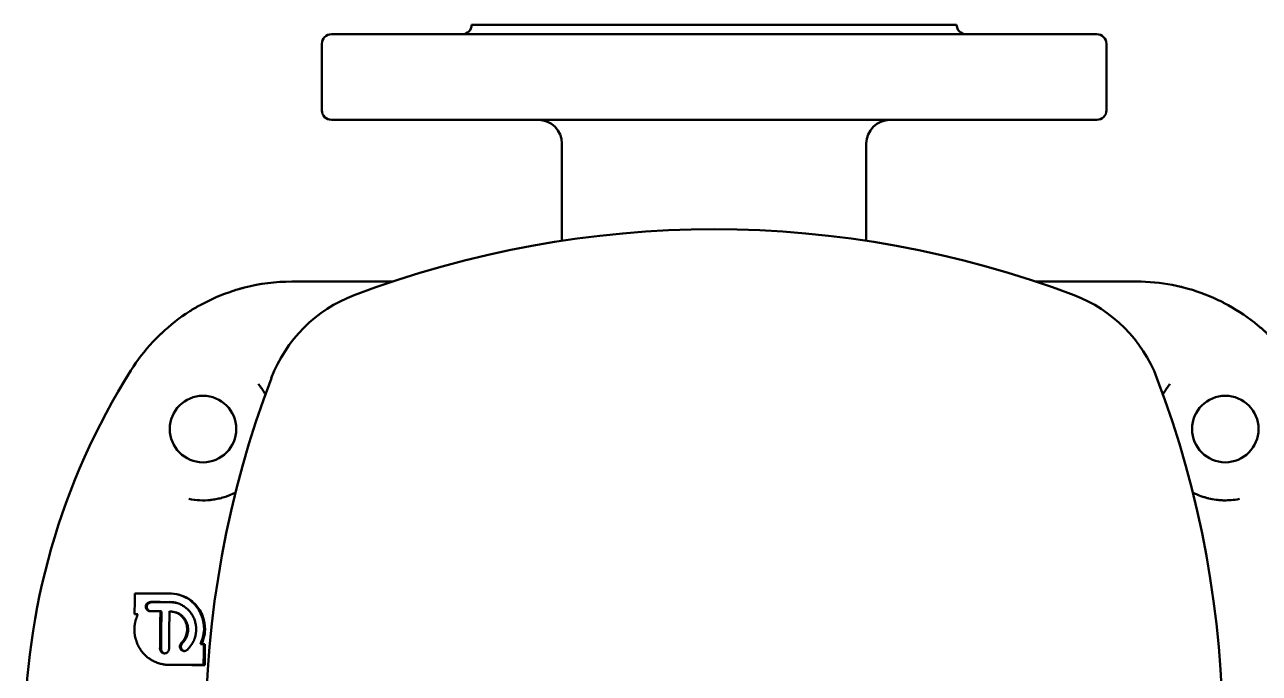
# Model space of a CAD drawing. Header units: millimetres. Extents: x 1510 to 10524, y 7125 to 13164.
# Drawn here: x 4993.7 to 5019.66, y 10940.55 to 10954.18 of the extents above; entities that cross this region are included whole.
import ezdxf

# ---------------------------------------------------------------- set-up
doc = ezdxf.new("R2010")
doc.units = ezdxf.units.MM
doc.header["$LTSCALE"] = 4
doc.layers.add('Visible (ISO)', color=7, linetype='Continuous', lineweight=50)

msp = doc.modelspace()

# ---------------------------------------------------------------- linework, layer by layer
at = {"layer": 'Visible (ISO)'}
for p, q in [((5003.099, 10954.181), (5013.299, 10954.181)), ((5016.249, 10953.981), (5000.149, 10953.981)), ((4999.949, 10952.381), (4999.949, 10953.781)), ((5016.449, 10952.381), (5016.449, 10953.781)), ((5000.149, 10952.181), (5016.249, 10952.181)), ((5004.999, 10949.64), (5004.999, 10951.681)), ((5011.399, 10949.64), (5011.399, 10951.681)), ((4999.317, 10948.781), (5001.434, 10948.781)), ((5014.963, 10948.781), (5017.081, 10948.781)), ((4996.931, 10942.201), (4996.952, 10942.196)), ((4996.365, 10942.041), (4996.343, 10942.046)), ((4996.768, 10942.04), (4996.746, 10942.045)), ((4996.032, 10941.786), (4996.01, 10941.791)), ((4996.575, 10941.845), (4996.553, 10941.85)), ((4996.839, 10941.834), (4996.86, 10941.829)), ((4997.014, 10941.179), (4996.992, 10941.183)), ((4997.488, 10941.155), (4997.466, 10941.159)), ((4996.567, 10941.058), (4996.544, 10941.062)), ((4996.658, 10940.727), (4996.636, 10940.73)), ((4997.484, 10940.72), (4997.462, 10940.723))]:
    msp.add_line(p, q, dxfattribs=at)
for centre in [(4997.449, 10945.681), (5018.949, 10945.681)]:
    msp.add_circle(centre, 0.7, dxfattribs=at)
for centre, radius, start, end in [((5002.899, 10954.181), 0.2, 270, 0), ((5013.499, 10954.181), 0.2, 180, 270), ((5000.149, 10953.781), 0.2, 90, 180), ((5016.249, 10953.781), 0.2, 0, 90), ((5000.149, 10952.381), 0.2, 180, 270), ((5016.249, 10952.381), 0.2, 270, 0), ((5004.499, 10951.681), 0.5, 0, 90), ((5011.899, 10951.681), 0.5, 90, 180), ((5008.199, 10928.531), 21.35, 69.2294, 110.7706), ((5001.691, 10945.689), 3, 110.7706, 159.2294), ((5014.706, 10945.689), 3, 20.7706, 69.2294), ((5008.199, 10939.181), 14.5, 147.769, 212.231), ((5018.849, 10939.181), 21.35, 159.2294, 200.7706), ((4997.549, 10939.181), 21.35, 339.2294, 20.7706)]:
    msp.add_arc(centre, radius, start, end, dxfattribs=at)
for centre, major_axis, ratio, start_param, end_param in [((5213.662, 10909.362), (992.866, -8.293), 0.031862, 1.791313, 1.791729), ((5212.882, 10845.348), (993.568, -22.804), 0.094586, 1.792232, 1.792648), ((4995.844, 10909.815), (3.357, 31.808), 0.975189, 0.10033, 0.102487), ((4995.854, 10909.815), (3.363, 31.802), 0.975186, 0.100913, 0.102313), ((4997.252, 10908.586), (2.949, 32.446), 0.974973, 0.086217, 0.088345)]:
    msp.add_ellipse(centre, major_axis=major_axis, ratio=ratio, start_param=start_param, end_param=end_param, dxfattribs=at)
for points, knots in [([(4995.933, 10946.915), (4996.068, 10947.128), (4996.222, 10947.329), (4996.395, 10947.514), (4996.424, 10947.544), (4996.453, 10947.575), (4996.483, 10947.605), (4996.498, 10947.619), (4996.513, 10947.634), (4996.528, 10947.649), (4996.543, 10947.664), (4996.559, 10947.678), (4996.574, 10947.693), (4996.756, 10947.865), (4996.956, 10948.021), (4997.171, 10948.157), (4997.206, 10948.18), (4997.242, 10948.202), (4997.279, 10948.223), (4997.297, 10948.234), (4997.315, 10948.245), (4997.334, 10948.255), (4997.343, 10948.26), (4997.352, 10948.266), (4997.361, 10948.271), (4997.366, 10948.273), (4997.371, 10948.276), (4997.375, 10948.279), (4997.38, 10948.281), (4997.385, 10948.284), (4997.389, 10948.286), (4997.607, 10948.406), (4997.839, 10948.507), (4998.08, 10948.585), (4998.12, 10948.599), (4998.161, 10948.611), (4998.202, 10948.623), (4998.222, 10948.629), (4998.242, 10948.634), (4998.263, 10948.64), (4998.273, 10948.643), (4998.283, 10948.646), (4998.294, 10948.648), (4998.299, 10948.65), (4998.304, 10948.651), (4998.309, 10948.652), (4998.314, 10948.654), (4998.32, 10948.655), (4998.325, 10948.656), (4998.642, 10948.738), (4998.975, 10948.781), (4999.317, 10948.781)], [0, 0, 0, 0, 0.1875, 0.1875, 0.1875, 0.21875, 0.21875, 0.21875, 0.234375, 0.234375, 0.234375, 0.25, 0.25, 0.25, 0.4375, 0.4375, 0.4375, 0.46875, 0.46875, 0.46875, 0.484375, 0.484375, 0.484375, 0.492187, 0.492187, 0.492187, 0.496094, 0.496094, 0.496094, 0.5, 0.5, 0.5, 0.6875, 0.6875, 0.6875, 0.71875, 0.71875, 0.71875, 0.734375, 0.734375, 0.734375, 0.742187, 0.742187, 0.742187, 0.746094, 0.746094, 0.746094, 0.75, 0.75, 0.75, 1, 1, 1, 1]), ([(5017.081, 10948.781), (5017.337, 10948.781), (5017.589, 10948.757), (5017.832, 10948.71), (5017.873, 10948.703), (5017.913, 10948.694), (5017.953, 10948.685), (5017.973, 10948.681), (5017.993, 10948.676), (5018.013, 10948.671), (5018.023, 10948.669), (5018.033, 10948.666), (5018.043, 10948.664), (5018.048, 10948.663), (5018.053, 10948.662), (5018.058, 10948.66), (5018.063, 10948.659), (5018.068, 10948.658), (5018.073, 10948.657), (5018.32, 10948.593), (5018.559, 10948.507), (5018.786, 10948.4), (5018.824, 10948.382), (5018.861, 10948.364), (5018.898, 10948.345), (5018.917, 10948.335), (5018.935, 10948.326), (5018.953, 10948.316), (5018.963, 10948.311), (5018.972, 10948.306), (5018.981, 10948.301), (5018.986, 10948.299), (5018.99, 10948.296), (5018.995, 10948.294), (5018.999, 10948.291), (5019.004, 10948.289), (5019.008, 10948.286), (5019.231, 10948.164), (5019.442, 10948.02), (5019.636, 10947.859), (5019.668, 10947.833), (5019.7, 10947.805), (5019.731, 10947.778), (5019.747, 10947.764), (5019.762, 10947.75), (5019.778, 10947.736), (5019.793, 10947.721), (5019.808, 10947.707), (5019.824, 10947.693), (5020.07, 10947.461), (5020.285, 10947.199), (5020.464, 10946.915)], [0, 0, 0, 0, 0.1875, 0.1875, 0.1875, 0.21875, 0.21875, 0.21875, 0.234375, 0.234375, 0.234375, 0.242188, 0.242188, 0.242188, 0.246094, 0.246094, 0.246094, 0.25, 0.25, 0.25, 0.4375, 0.4375, 0.4375, 0.46875, 0.46875, 0.46875, 0.484375, 0.484375, 0.484375, 0.492188, 0.492188, 0.492188, 0.496094, 0.496094, 0.496094, 0.5, 0.5, 0.5, 0.6875, 0.6875, 0.6875, 0.71875, 0.71875, 0.71875, 0.734375, 0.734375, 0.734375, 0.75, 0.75, 0.75, 1, 1, 1, 1]), ([(4998.76, 10946.41), (4998.754, 10946.421), (4998.748, 10946.431), (4998.742, 10946.441), (4998.706, 10946.503), (4998.663, 10946.565), (4998.613, 10946.628)], [0.93186367, 0.93186367, 0.93186367, 0.93186367, 0.9417733, 0.9417733, 0.9417733, 1, 1, 1, 1]), ([(5017.785, 10946.628), (5017.733, 10946.563), (5017.69, 10946.5), (5017.655, 10946.44), (5017.649, 10946.43), (5017.643, 10946.42), (5017.638, 10946.41)], [0, 0, 0, 0, 0.2212304, 0.2212304, 0.2212304, 0.2568113, 0.2568113, 0.2568113, 0.2568113]), ([(4997.151, 10944.211), (4997.231, 10944.195), (4997.307, 10944.186), (4997.378, 10944.183), (4997.459, 10944.179), (4997.534, 10944.182), (4997.602, 10944.189), (4997.603, 10944.189), (4997.603, 10944.189), (4997.604, 10944.189), (4997.604, 10944.19), (4997.605, 10944.19), (4997.605, 10944.19), (4997.644, 10944.194), (4997.681, 10944.199), (4997.718, 10944.206), (4997.756, 10944.213), (4997.794, 10944.221), (4997.83, 10944.231), (4997.832, 10944.231), (4997.835, 10944.232), (4997.837, 10944.233), (4997.91, 10944.252), (4997.978, 10944.276), (4998.042, 10944.304), (4998.043, 10944.304), (4998.044, 10944.305), (4998.045, 10944.305), (4998.046, 10944.305), (4998.046, 10944.306), (4998.047, 10944.306), (4998.076, 10944.319), (4998.105, 10944.332), (4998.133, 10944.347)], [0, 0, 0, 0, 0.0584297, 0.0584297, 0.0584297, 0.1245117, 0.1245117, 0.1245117, 0.125, 0.125, 0.125, 0.1253473, 0.1253473, 0.1253473, 0.154853, 0.154853, 0.154853, 0.1855952, 0.1855952, 0.1855952, 0.1875, 0.1875, 0.1875, 0.2490234, 0.2490234, 0.2490234, 0.25, 0.25, 0.25, 0.2504858, 0.2504858, 0.2504858, 0.275511, 0.275511, 0.275511, 0.275511]), ([(5018.265, 10944.347), (5018.266, 10944.346), (5018.271, 10944.343), (5018.277, 10944.34), (5018.282, 10944.338), (5018.285, 10944.336), (5018.287, 10944.335), (5018.336, 10944.312), (5018.385, 10944.29), (5018.462, 10944.262), (5018.489, 10944.254), (5018.529, 10944.241), (5018.549, 10944.236), (5018.573, 10944.229), (5018.585, 10944.226), (5018.591, 10944.225), (5018.594, 10944.224), (5018.596, 10944.224), (5018.647, 10944.211), (5018.699, 10944.201), (5018.781, 10944.191), (5018.808, 10944.188), (5018.851, 10944.185), (5018.872, 10944.183), (5018.897, 10944.182), (5018.91, 10944.182), (5018.916, 10944.182), (5018.919, 10944.182), (5018.921, 10944.182), (5018.922, 10944.182), (5019.018, 10944.18), (5019.127, 10944.187), (5019.246, 10944.211)], [0.6152619, 0.6152619, 0.6152619, 0.6152619, 0.6171875, 0.6210937, 0.6230469, 0.6230469, 0.625, 0.625, 0.6875, 0.6875, 0.71875, 0.71875, 0.734375, 0.7421875, 0.7460937, 0.7480469, 0.7480469, 0.75, 0.75, 0.8125, 0.8125, 0.84375, 0.84375, 0.859375, 0.8671875, 0.8710937, 0.8730469, 0.8740234, 0.8740234, 0.875, 0.875, 1, 1, 1, 1]), ([(4996.01, 10941.791), (4996.011, 10941.864), (4996.012, 10941.936), (4996.014, 10942.081), (4996.015, 10942.154), (4996.016, 10942.226)], [-0.435756, -0.435756, -0.435756, -0.435756, -0.2178779, -0.2178779, 0, 0, 0, 0]), ([(4996.016, 10942.226), (4996.138, 10942.226), (4996.26, 10942.226), (4996.504, 10942.226), (4996.626, 10942.225), (4996.748, 10942.225)], [-0.7502452, -0.7502452, -0.7502452, -0.7502452, -0.3750632, -0.3750632, 0, 0, 0, 0]), ([(4996.748, 10942.225), (4996.788, 10942.225), (4996.869, 10942.223), (4997.051, 10942.163), (4997.118, 10942.125), (4997.245, 10942.031), (4997.31, 10941.96), (4997.419, 10941.781), (4997.447, 10941.685), (4997.478, 10941.502), (4997.469, 10941.422), (4997.451, 10941.313), (4997.43, 10941.248), (4997.398, 10941.159)], [-0.8276251, -0.8276251, -0.8276251, -0.8276251, -0.7450445, -0.7450445, -0.6777382, -0.6777382, -0.5771468, -0.5771468, -0.4569364, -0.4569364, -0.284604, -0.284604, 0, 0, 0, 0]), ([(4996.952, 10942.196), (4996.965, 10942.192), (4996.978, 10942.188), (4997.073, 10942.157), (4997.139, 10942.119), (4997.267, 10942.026), (4997.332, 10941.955), (4997.441, 10941.776), (4997.468, 10941.679), (4997.5, 10941.497), (4997.491, 10941.418), (4997.474, 10941.309), (4997.453, 10941.246), (4997.422, 10941.159)], [-0.7544343, -0.7544343, -0.7544343, -0.7544343, -0.7436158, -0.7436158, -0.6764205, -0.6764205, -0.5759936, -0.5759936, -0.4560125, -0.4560125, -0.2840194, -0.2840194, -0.0043082, -0.0043082, -0.0043082, -0.0043082]), ([(4996.341, 10941.851), (4996.337, 10941.851), (4996.333, 10941.852), (4996.33, 10941.852), (4996.329, 10941.852), (4996.327, 10941.853), (4996.326, 10941.853), (4996.325, 10941.853), (4996.325, 10941.853), (4996.324, 10941.853), (4996.324, 10941.853), (4996.324, 10941.853), (4996.323, 10941.853), (4996.322, 10941.853), (4996.322, 10941.853), (4996.321, 10941.854), (4996.321, 10941.854), (4996.321, 10941.854), (4996.32, 10941.854), (4996.319, 10941.854), (4996.319, 10941.854), (4996.318, 10941.854), (4996.316, 10941.855), (4996.315, 10941.855), (4996.313, 10941.855), (4996.312, 10941.856), (4996.311, 10941.856), (4996.309, 10941.857), (4996.308, 10941.857), (4996.307, 10941.857), (4996.305, 10941.858), (4996.305, 10941.858), (4996.304, 10941.858), (4996.303, 10941.859), (4996.302, 10941.859), (4996.302, 10941.859), (4996.301, 10941.86), (4996.3, 10941.86), (4996.298, 10941.861), (4996.297, 10941.861), (4996.294, 10941.863), (4996.292, 10941.864), (4996.289, 10941.866), (4996.284, 10941.869), (4996.279, 10941.873), (4996.275, 10941.878), (4996.27, 10941.883), (4996.266, 10941.888), (4996.263, 10941.893), (4996.259, 10941.898), (4996.256, 10941.904), (4996.254, 10941.91), (4996.249, 10941.922), (4996.247, 10941.935), (4996.247, 10941.949), (4996.247, 10941.962), (4996.25, 10941.975), (4996.255, 10941.986), (4996.257, 10941.992), (4996.26, 10941.998), (4996.263, 10942.003), (4996.265, 10942.005), (4996.267, 10942.008), (4996.269, 10942.01), (4996.27, 10942.011), (4996.271, 10942.012), (4996.272, 10942.013), (4996.273, 10942.014), (4996.274, 10942.015), (4996.275, 10942.016), (4996.276, 10942.016), (4996.276, 10942.017), (4996.277, 10942.017), (4996.277, 10942.018), (4996.278, 10942.018), (4996.279, 10942.018), (4996.28, 10942.019), (4996.281, 10942.02), (4996.282, 10942.021), (4996.284, 10942.022), (4996.287, 10942.024), (4996.289, 10942.026), (4996.292, 10942.027), (4996.295, 10942.028), (4996.298, 10942.03), (4996.299, 10942.031), (4996.3, 10942.031), (4996.302, 10942.032), (4996.303, 10942.032), (4996.304, 10942.033), (4996.304, 10942.033), (4996.305, 10942.033), (4996.306, 10942.034), (4996.307, 10942.034), (4996.307, 10942.034), (4996.307, 10942.034), (4996.308, 10942.034), (4996.308, 10942.034), (4996.308, 10942.035), (4996.309, 10942.035), (4996.309, 10942.035), (4996.31, 10942.035), (4996.311, 10942.035), (4996.312, 10942.036), (4996.314, 10942.037), (4996.315, 10942.037), (4996.317, 10942.038), (4996.318, 10942.038), (4996.32, 10942.039), (4996.321, 10942.039), (4996.321, 10942.039), (4996.322, 10942.039), (4996.323, 10942.04), (4996.323, 10942.04), (4996.323, 10942.04), (4996.324, 10942.04), (4996.324, 10942.04), (4996.325, 10942.04), (4996.325, 10942.04), (4996.326, 10942.041), (4996.326, 10942.041), (4996.327, 10942.041), (4996.327, 10942.041), (4996.328, 10942.041), (4996.329, 10942.042), (4996.331, 10942.042), (4996.332, 10942.043), (4996.335, 10942.043), (4996.339, 10942.045), (4996.343, 10942.046)], [0, 0, 0, 0, 0.03125, 0.03125, 0.03125, 0.046875, 0.046875, 0.046875, 0.054688, 0.054688, 0.054688, 0.0625, 0.0625, 0.0625, 0.06505, 0.06505, 0.06505, 0.067964, 0.067964, 0.067964, 0.075291, 0.075291, 0.075291, 0.093688, 0.093688, 0.093688, 0.109375, 0.109375, 0.109375, 0.125, 0.125, 0.125, 0.132137, 0.132137, 0.132137, 0.139414, 0.139414, 0.139414, 0.154366, 0.154366, 0.154366, 0.185611, 0.185611, 0.185611, 0.25, 0.25, 0.25, 0.312649, 0.312649, 0.312649, 0.375, 0.375, 0.375, 0.5, 0.5, 0.5, 0.625, 0.625, 0.625, 0.6875, 0.6875, 0.6875, 0.71875, 0.71875, 0.71875, 0.734375, 0.734375, 0.734375, 0.75, 0.75, 0.75, 0.758554, 0.758554, 0.758554, 0.766669, 0.766669, 0.766669, 0.782137, 0.782137, 0.782137, 0.8125, 0.8125, 0.8125, 0.84375, 0.84375, 0.84375, 0.859375, 0.859375, 0.859375, 0.867188, 0.867188, 0.867188, 0.875, 0.875, 0.875, 0.879595, 0.879595, 0.879595, 0.88375, 0.88375, 0.88375, 0.891402, 0.891402, 0.891402, 0.90625, 0.90625, 0.90625, 0.921875, 0.921875, 0.921875, 0.929688, 0.929688, 0.929688, 0.933594, 0.933594, 0.933594, 0.9375, 0.9375, 0.9375, 0.94847, 0.94847, 0.94847, 0.957037, 0.957037, 0.957037, 0.971726, 0.971726, 0.971726, 1, 1, 1, 1]), ([(4996.329, 10941.852), (4996.329, 10941.852), (4996.328, 10941.853), (4996.327, 10941.853), (4996.327, 10941.853), (4996.326, 10941.853), (4996.325, 10941.854), (4996.324, 10941.854), (4996.324, 10941.854), (4996.323, 10941.855), (4996.322, 10941.855), (4996.32, 10941.856), (4996.319, 10941.857), (4996.316, 10941.858), (4996.314, 10941.859), (4996.311, 10941.861), (4996.306, 10941.864), (4996.301, 10941.868), (4996.297, 10941.873), (4996.292, 10941.878), (4996.288, 10941.883), (4996.285, 10941.888), (4996.281, 10941.893), (4996.278, 10941.899), (4996.276, 10941.905), (4996.271, 10941.917), (4996.269, 10941.93), (4996.269, 10941.943), (4996.269, 10941.957), (4996.272, 10941.97), (4996.276, 10941.981), (4996.281, 10941.993), (4996.288, 10942.003), (4996.297, 10942.011), (4996.298, 10942.011), (4996.298, 10942.012), (4996.299, 10942.012), (4996.299, 10942.012), (4996.3, 10942.013), (4996.3, 10942.013), (4996.301, 10942.014), (4996.303, 10942.015), (4996.304, 10942.016), (4996.306, 10942.017), (4996.308, 10942.019), (4996.311, 10942.02), (4996.316, 10942.023), (4996.322, 10942.026), (4996.329, 10942.029), (4996.329, 10942.029), (4996.329, 10942.029), (4996.33, 10942.029), (4996.33, 10942.029), (4996.33, 10942.029), (4996.331, 10942.029), (4996.331, 10942.03), (4996.332, 10942.03), (4996.333, 10942.03), (4996.334, 10942.031), (4996.335, 10942.031), (4996.337, 10942.032), (4996.34, 10942.033), (4996.343, 10942.034), (4996.347, 10942.035), (4996.347, 10942.035), (4996.348, 10942.035), (4996.348, 10942.035), (4996.349, 10942.036), (4996.349, 10942.036), (4996.35, 10942.036), (4996.351, 10942.036), (4996.353, 10942.037), (4996.354, 10942.037), (4996.357, 10942.038), (4996.361, 10942.039), (4996.365, 10942.041)], [0.1169932, 0.1169932, 0.1169932, 0.1169932, 0.125, 0.125, 0.125, 0.1328125, 0.1328125, 0.1328125, 0.140625, 0.140625, 0.140625, 0.15625, 0.15625, 0.15625, 0.1875, 0.1875, 0.1875, 0.25, 0.25, 0.25, 0.3125, 0.3125, 0.3125, 0.375, 0.375, 0.375, 0.5, 0.5, 0.5, 0.625, 0.625, 0.625, 0.75, 0.75, 0.75, 0.7578125, 0.7578125, 0.7578125, 0.765625, 0.765625, 0.765625, 0.78125, 0.78125, 0.78125, 0.8125, 0.8125, 0.8125, 0.875, 0.875, 0.875, 0.8789062, 0.8789062, 0.8789062, 0.8828125, 0.8828125, 0.8828125, 0.890625, 0.890625, 0.890625, 0.90625, 0.90625, 0.90625, 0.9375, 0.9375, 0.9375, 0.9453125, 0.9453125, 0.9453125, 0.953125, 0.953125, 0.953125, 0.96875, 0.96875, 0.96875, 1, 1, 1, 1]), ([(4996.746, 10942.045), (4996.756, 10942.045), (4996.764, 10942.044), (4996.771, 10942.044), (4996.775, 10942.044), (4996.778, 10942.044), (4996.781, 10942.043), (4996.782, 10942.043), (4996.783, 10942.043), (4996.785, 10942.043), (4996.785, 10942.043), (4996.786, 10942.043), (4996.787, 10942.043), (4996.787, 10942.043), (4996.787, 10942.043), (4996.788, 10942.043), (4996.789, 10942.043), (4996.792, 10942.043), (4996.794, 10942.042), (4996.8, 10942.042), (4996.805, 10942.041), (4996.81, 10942.041), (4996.814, 10942.041), (4996.817, 10942.04), (4996.821, 10942.04), (4996.822, 10942.04), (4996.824, 10942.039), (4996.825, 10942.039), (4996.826, 10942.039), (4996.827, 10942.039), (4996.828, 10942.039), (4996.829, 10942.039), (4996.829, 10942.039), (4996.83, 10942.039), (4996.844, 10942.037), (4996.858, 10942.034), (4996.871, 10942.031), (4996.878, 10942.03), (4996.885, 10942.028), (4996.892, 10942.026), (4996.895, 10942.025), (4996.899, 10942.024), (4996.902, 10942.023), (4996.905, 10942.022), (4996.909, 10942.021), (4996.912, 10942.02), (4996.926, 10942.016), (4996.939, 10942.011), (4996.952, 10942.006), (4996.958, 10942.003), (4996.965, 10942), (4996.971, 10941.997), (4996.978, 10941.994), (4996.984, 10941.991), (4996.991, 10941.988), (4997.016, 10941.975), (4997.04, 10941.961), (4997.063, 10941.944), (4997.075, 10941.936), (4997.086, 10941.927), (4997.097, 10941.918), (4997.102, 10941.914), (4997.108, 10941.909), (4997.113, 10941.905), (4997.118, 10941.9), (4997.124, 10941.895), (4997.129, 10941.89), (4997.139, 10941.88), (4997.149, 10941.87), (4997.158, 10941.86), (4997.168, 10941.849), (4997.177, 10941.838), (4997.185, 10941.827), (4997.203, 10941.804), (4997.218, 10941.78), (4997.232, 10941.755), (4997.246, 10941.73), (4997.258, 10941.704), (4997.268, 10941.677), (4997.278, 10941.65), (4997.286, 10941.623), (4997.292, 10941.595), (4997.295, 10941.581), (4997.297, 10941.566), (4997.299, 10941.552), (4997.3, 10941.545), (4997.301, 10941.538), (4997.302, 10941.531), (4997.302, 10941.523), (4997.303, 10941.516), (4997.303, 10941.509), (4997.304, 10941.494), (4997.305, 10941.48), (4997.305, 10941.465), (4997.304, 10941.458), (4997.304, 10941.451), (4997.304, 10941.444), (4997.304, 10941.436), (4997.303, 10941.429), (4997.303, 10941.422), (4997.301, 10941.407), (4997.3, 10941.393), (4997.298, 10941.378), (4997.297, 10941.371), (4997.295, 10941.364), (4997.294, 10941.357), (4997.293, 10941.353), (4997.293, 10941.35), (4997.292, 10941.346), (4997.292, 10941.344), (4997.291, 10941.343), (4997.291, 10941.341), (4997.291, 10941.339), (4997.29, 10941.337), (4997.29, 10941.336), (4997.286, 10941.321), (4997.283, 10941.307), (4997.278, 10941.293), (4997.276, 10941.286), (4997.274, 10941.279), (4997.272, 10941.273), (4997.27, 10941.269), (4997.269, 10941.266), (4997.268, 10941.263), (4997.267, 10941.259), (4997.265, 10941.256), (4997.264, 10941.253), (4997.261, 10941.246), (4997.259, 10941.239), (4997.256, 10941.233), (4997.254, 10941.229), (4997.253, 10941.226), (4997.251, 10941.223), (4997.249, 10941.22), (4997.248, 10941.216), (4997.246, 10941.213), (4997.243, 10941.207), (4997.24, 10941.201), (4997.236, 10941.195), (4997.235, 10941.192), (4997.233, 10941.189), (4997.231, 10941.186), (4997.23, 10941.184), (4997.229, 10941.182), (4997.228, 10941.181), (4997.228, 10941.18), (4997.227, 10941.179), (4997.227, 10941.179), (4997.226, 10941.178), (4997.226, 10941.178), (4997.226, 10941.177), (4997.226, 10941.177), (4997.225, 10941.177), (4997.225, 10941.176), (4997.218, 10941.165), (4997.211, 10941.154), (4997.203, 10941.142), (4997.198, 10941.137), (4997.194, 10941.131), (4997.19, 10941.125), (4997.187, 10941.122), (4997.185, 10941.119), (4997.183, 10941.116), (4997.181, 10941.114), (4997.18, 10941.112), (4997.179, 10941.111), (4997.178, 10941.11), (4997.178, 10941.109), (4997.177, 10941.109), (4997.177, 10941.108), (4997.177, 10941.108), (4997.176, 10941.107), (4997.176, 10941.107), (4997.176, 10941.107), (4997.175, 10941.106), (4997.171, 10941.101), (4997.167, 10941.096), (4997.162, 10941.09), (4997.16, 10941.087), (4997.158, 10941.085), (4997.155, 10941.082), (4997.154, 10941.08), (4997.153, 10941.079), (4997.152, 10941.077), (4997.151, 10941.077), (4997.15, 10941.076), (4997.15, 10941.075), (4997.15, 10941.075), (4997.149, 10941.074), (4997.149, 10941.074), (4997.149, 10941.074), (4997.148, 10941.073), (4997.148, 10941.073), (4997.141, 10941.064), (4997.132, 10941.053), (4997.12, 10941.04)], [0, 0, 0, 0, 0.015621, 0.015621, 0.015621, 0.023434, 0.023434, 0.023434, 0.027341, 0.027341, 0.027341, 0.029295, 0.029295, 0.029295, 0.030761, 0.030761, 0.030761, 0.035386, 0.035386, 0.035386, 0.04687, 0.04687, 0.04687, 0.054684, 0.054684, 0.054684, 0.058591, 0.058591, 0.058591, 0.060546, 0.060546, 0.060546, 0.0625, 0.0625, 0.0625, 0.093749, 0.093749, 0.093749, 0.109374, 0.109374, 0.109374, 0.117187, 0.117187, 0.117187, 0.125, 0.125, 0.125, 0.156251, 0.156251, 0.156251, 0.171875, 0.171875, 0.171875, 0.1875, 0.1875, 0.1875, 0.25, 0.25, 0.25, 0.281254, 0.281254, 0.281254, 0.296882, 0.296882, 0.296882, 0.31251, 0.31251, 0.31251, 0.343762, 0.343762, 0.343762, 0.375, 0.375, 0.375, 0.43749, 0.43749, 0.43749, 0.5, 0.5, 0.5, 0.5625, 0.5625, 0.5625, 0.59375, 0.59375, 0.59375, 0.609375, 0.609375, 0.609375, 0.625, 0.625, 0.625, 0.65625, 0.65625, 0.65625, 0.671875, 0.671875, 0.671875, 0.6875, 0.6875, 0.6875, 0.71875, 0.71875, 0.71875, 0.734375, 0.734375, 0.734375, 0.742187, 0.742187, 0.742187, 0.746094, 0.746094, 0.746094, 0.75, 0.75, 0.75, 0.78125, 0.78125, 0.78125, 0.796875, 0.796875, 0.796875, 0.804687, 0.804687, 0.804687, 0.8125, 0.8125, 0.8125, 0.828125, 0.828125, 0.828125, 0.835937, 0.835937, 0.835937, 0.84375, 0.84375, 0.84375, 0.859375, 0.859375, 0.859375, 0.867188, 0.867188, 0.867188, 0.871094, 0.871094, 0.871094, 0.873047, 0.873047, 0.873047, 0.874023, 0.874023, 0.874023, 0.875, 0.875, 0.875, 0.90625, 0.90625, 0.90625, 0.921875, 0.921875, 0.921875, 0.929688, 0.929688, 0.929688, 0.933594, 0.933594, 0.933594, 0.935547, 0.935547, 0.935547, 0.936523, 0.936523, 0.936523, 0.9375, 0.9375, 0.9375, 0.953125, 0.953125, 0.953125, 0.960938, 0.960938, 0.960938, 0.964844, 0.964844, 0.964844, 0.966797, 0.966797, 0.966797, 0.967773, 0.967773, 0.967773, 0.96875, 0.96875, 0.96875, 1, 1, 1, 1]), ([(4996.768, 10942.04), (4996.778, 10942.039), (4996.786, 10942.039), (4996.796, 10942.038), (4996.8, 10942.038), (4996.804, 10942.038), (4996.805, 10942.038), (4996.807, 10942.038), (4996.808, 10942.038), (4996.809, 10942.037), (4996.81, 10942.037), (4996.81, 10942.037), (4996.818, 10942.037), (4996.825, 10942.036), (4996.836, 10942.035), (4996.839, 10942.035), (4996.844, 10942.034), (4996.846, 10942.034), (4996.848, 10942.034), (4996.849, 10942.034), (4996.85, 10942.033), (4996.851, 10942.033), (4996.866, 10942.031), (4996.879, 10942.029), (4996.893, 10942.026), (4996.893, 10942.026), (4996.894, 10942.026)], [0, 0, 0, 0, 0.015625, 0.015625, 0.0234375, 0.0234375, 0.02734375, 0.02734375, 0.02929688, 0.03076172, 0.03076172, 0.03125, 0.03125, 0.046875, 0.046875, 0.0546875, 0.0546875, 0.05859375, 0.05859375, 0.06054688, 0.06054688, 0.0625, 0.0625, 0.09375, 0.09375, 0.09403488, 0.09403488, 0.09403488, 0.09403488]), ([(4996.731, 10940.724), (4996.721, 10940.724), (4996.713, 10940.724), (4996.708, 10940.724), (4996.707, 10940.724), (4996.707, 10940.725), (4996.706, 10940.725), (4996.706, 10940.725), (4996.705, 10940.725), (4996.705, 10940.725), (4996.704, 10940.725), (4996.703, 10940.725), (4996.702, 10940.725), (4996.7, 10940.725), (4996.698, 10940.725), (4996.696, 10940.725), (4996.692, 10940.725), (4996.689, 10940.725), (4996.685, 10940.725), (4996.681, 10940.726), (4996.678, 10940.726), (4996.674, 10940.726), (4996.67, 10940.727), (4996.666, 10940.727), (4996.662, 10940.727), (4996.655, 10940.728), (4996.647, 10940.729), (4996.64, 10940.73), (4996.636, 10940.73), (4996.632, 10940.731), (4996.628, 10940.731), (4996.625, 10940.732), (4996.621, 10940.732), (4996.617, 10940.733), (4996.61, 10940.734), (4996.602, 10940.736), (4996.595, 10940.737), (4996.58, 10940.74), (4996.565, 10940.744), (4996.55, 10940.748), (4996.546, 10940.749), (4996.542, 10940.75), (4996.539, 10940.751), (4996.535, 10940.752), (4996.531, 10940.753), (4996.528, 10940.754), (4996.521, 10940.756), (4996.513, 10940.758), (4996.506, 10940.761), (4996.492, 10940.765), (4996.477, 10940.771), (4996.463, 10940.777), (4996.435, 10940.788), (4996.407, 10940.801), (4996.38, 10940.817), (4996.373, 10940.821), (4996.367, 10940.824), (4996.36, 10940.828), (4996.354, 10940.832), (4996.347, 10940.837), (4996.341, 10940.841), (4996.328, 10940.849), (4996.316, 10940.858), (4996.303, 10940.867), (4996.279, 10940.885), (4996.255, 10940.905), (4996.233, 10940.927), (4996.211, 10940.948), (4996.19, 10940.971), (4996.171, 10940.995), (4996.152, 10941.019), (4996.134, 10941.045), (4996.117, 10941.071), (4996.115, 10941.075), (4996.114, 10941.078), (4996.112, 10941.081), (4996.11, 10941.084), (4996.108, 10941.088), (4996.106, 10941.091), (4996.102, 10941.098), (4996.098, 10941.105), (4996.095, 10941.111), (4996.087, 10941.125), (4996.081, 10941.139), (4996.074, 10941.153), (4996.062, 10941.181), (4996.05, 10941.21), (4996.041, 10941.241), (4996.04, 10941.245), (4996.039, 10941.248), (4996.038, 10941.252), (4996.036, 10941.256), (4996.035, 10941.259), (4996.034, 10941.263), (4996.032, 10941.271), (4996.03, 10941.278), (4996.028, 10941.286), (4996.025, 10941.301), (4996.021, 10941.316), (4996.018, 10941.332), (4996.018, 10941.336), (4996.017, 10941.34), (4996.016, 10941.344), (4996.016, 10941.348), (4996.015, 10941.352), (4996.014, 10941.355), (4996.013, 10941.363), (4996.012, 10941.371), (4996.011, 10941.379), (4996.009, 10941.394), (4996.008, 10941.41), (4996.007, 10941.425), (4996.007, 10941.427), (4996.006, 10941.429), (4996.006, 10941.431), (4996.006, 10941.433), (4996.006, 10941.435), (4996.006, 10941.437), (4996.006, 10941.441), (4996.006, 10941.445), (4996.006, 10941.449), (4996.005, 10941.457), (4996.005, 10941.465), (4996.005, 10941.473), (4996.006, 10941.489), (4996.006, 10941.504), (4996.007, 10941.519), (4996.008, 10941.523), (4996.008, 10941.527), (4996.008, 10941.531), (4996.009, 10941.534), (4996.009, 10941.538), (4996.01, 10941.542), (4996.011, 10941.549), (4996.012, 10941.557), (4996.013, 10941.565), (4996.015, 10941.58), (4996.018, 10941.596), (4996.022, 10941.612), (4996.022, 10941.612), (4996.022, 10941.612), (4996.022, 10941.613), (4996.022, 10941.613), (4996.022, 10941.614), (4996.022, 10941.614), (4996.022, 10941.615), (4996.023, 10941.616), (4996.023, 10941.617), (4996.023, 10941.618), (4996.024, 10941.62), (4996.024, 10941.622), (4996.025, 10941.625), (4996.026, 10941.629), (4996.027, 10941.632), (4996.028, 10941.639), (4996.03, 10941.647), (4996.032, 10941.654), (4996.037, 10941.669), (4996.041, 10941.685), (4996.047, 10941.702), (4996.047, 10941.702), (4996.047, 10941.703), (4996.047, 10941.703), (4996.047, 10941.703), (4996.048, 10941.704), (4996.048, 10941.704), (4996.048, 10941.705), (4996.048, 10941.706), (4996.048, 10941.707), (4996.049, 10941.708), (4996.05, 10941.71), (4996.05, 10941.712), (4996.051, 10941.715), (4996.052, 10941.719), (4996.054, 10941.723), (4996.056, 10941.73), (4996.059, 10941.738), (4996.062, 10941.746), (4996.062, 10941.746), (4996.062, 10941.747), (4996.062, 10941.747), (4996.062, 10941.747), (4996.062, 10941.747), (4996.062, 10941.747), (4996.062, 10941.748), (4996.062, 10941.748), (4996.063, 10941.749), (4996.063, 10941.75), (4996.063, 10941.751), (4996.064, 10941.752), (4996.065, 10941.754), (4996.066, 10941.758), (4996.067, 10941.761), (4996.07, 10941.769), (4996.073, 10941.779), (4996.078, 10941.791)], [0, 0, 0, 0, 0.015625, 0.015625, 0.015625, 0.016602, 0.016602, 0.016602, 0.017578, 0.017578, 0.017578, 0.019531, 0.019531, 0.019531, 0.023438, 0.023438, 0.023438, 0.03125, 0.03125, 0.03125, 0.039062, 0.039062, 0.039062, 0.046875, 0.046875, 0.046875, 0.0625, 0.0625, 0.0625, 0.070312, 0.070312, 0.070312, 0.078125, 0.078125, 0.078125, 0.09375, 0.09375, 0.09375, 0.125, 0.125, 0.125, 0.132812, 0.132812, 0.132812, 0.140625, 0.140625, 0.140625, 0.15625, 0.15625, 0.15625, 0.1875, 0.1875, 0.1875, 0.25, 0.25, 0.25, 0.265625, 0.265625, 0.265625, 0.28125, 0.28125, 0.28125, 0.3125, 0.3125, 0.3125, 0.375, 0.375, 0.375, 0.4375, 0.4375, 0.4375, 0.5, 0.5, 0.5, 0.507812, 0.507812, 0.507812, 0.515625, 0.515625, 0.515625, 0.53125, 0.53125, 0.53125, 0.5625, 0.5625, 0.5625, 0.625, 0.625, 0.625, 0.632812, 0.632812, 0.632812, 0.640625, 0.640625, 0.640625, 0.65625, 0.65625, 0.65625, 0.6875, 0.6875, 0.6875, 0.695312, 0.695312, 0.695312, 0.703125, 0.703125, 0.703125, 0.71875, 0.71875, 0.71875, 0.75, 0.75, 0.75, 0.753906, 0.753906, 0.753906, 0.757812, 0.757812, 0.757812, 0.765625, 0.765625, 0.765625, 0.78125, 0.78125, 0.78125, 0.8125, 0.8125, 0.8125, 0.820312, 0.820312, 0.820312, 0.828125, 0.828125, 0.828125, 0.84375, 0.84375, 0.84375, 0.875, 0.875, 0.875, 0.875977, 0.875977, 0.875977, 0.876953, 0.876953, 0.876953, 0.878906, 0.878906, 0.878906, 0.882812, 0.882812, 0.882812, 0.890625, 0.890625, 0.890625, 0.90625, 0.90625, 0.90625, 0.9375, 0.9375, 0.9375, 0.938477, 0.938477, 0.938477, 0.939453, 0.939453, 0.939453, 0.941406, 0.941406, 0.941406, 0.945312, 0.945312, 0.945312, 0.953125, 0.953125, 0.953125, 0.96875, 0.96875, 0.96875, 0.968872, 0.968872, 0.968872, 0.970703, 0.970703, 0.970703, 0.972656, 0.972656, 0.972656, 0.976562, 0.976562, 0.976562, 0.984375, 0.984375, 0.984375, 1, 1, 1, 1]), ([(4996.544, 10941.062), (4996.546, 10941.193), (4996.547, 10941.324), (4996.55, 10941.587), (4996.552, 10941.719), (4996.553, 10941.85)], [-0.789494, -0.789494, -0.789494, -0.789494, -0.3951925, -0.3951925, 0, 0, 0, 0]), ([(4996.567, 10941.058), (4996.568, 10941.189), (4996.569, 10941.32), (4996.572, 10941.583), (4996.574, 10941.714), (4996.575, 10941.845)], [-0.7873485, -0.7873485, -0.7873485, -0.7873485, -0.3940108, -0.3940108, 0, 0, 0, 0]), ([(4996.744, 10941.85), (4996.742, 10941.719), (4996.74, 10941.587), (4996.737, 10941.324), (4996.736, 10941.193), (4996.735, 10941.062)], [-0.7895201, -0.7895201, -0.7895201, -0.7895201, -0.3942986, -0.3942986, 0, 0, 0, 0]), ([(4996.992, 10941.183), (4996.996, 10941.187), (4997, 10941.191), (4997.003, 10941.194), (4997.005, 10941.196), (4997.006, 10941.198), (4997.008, 10941.199), (4997.008, 10941.2), (4997.009, 10941.2), (4997.01, 10941.201), (4997.01, 10941.201), (4997.01, 10941.202), (4997.011, 10941.202), (4997.011, 10941.202), (4997.011, 10941.203), (4997.012, 10941.203), (4997.012, 10941.203), (4997.012, 10941.204), (4997.013, 10941.204), (4997.013, 10941.205), (4997.014, 10941.205), (4997.014, 10941.206), (4997.015, 10941.207), (4997.016, 10941.208), (4997.016, 10941.208), (4997.018, 10941.21), (4997.019, 10941.212), (4997.021, 10941.214), (4997.024, 10941.217), (4997.027, 10941.221), (4997.03, 10941.224), (4997.032, 10941.226), (4997.033, 10941.228), (4997.035, 10941.23), (4997.036, 10941.232), (4997.037, 10941.234), (4997.039, 10941.236), (4997.042, 10941.24), (4997.044, 10941.243), (4997.047, 10941.247), (4997.052, 10941.255), (4997.058, 10941.264), (4997.062, 10941.272), (4997.065, 10941.276), (4997.067, 10941.28), (4997.069, 10941.284), (4997.071, 10941.289), (4997.074, 10941.293), (4997.076, 10941.297), (4997.08, 10941.306), (4997.084, 10941.315), (4997.087, 10941.324), (4997.094, 10941.342), (4997.1, 10941.36), (4997.104, 10941.379), (4997.108, 10941.398), (4997.111, 10941.417), (4997.113, 10941.436), (4997.115, 10941.455), (4997.115, 10941.475), (4997.114, 10941.494), (4997.113, 10941.513), (4997.11, 10941.532), (4997.106, 10941.55), (4997.102, 10941.569), (4997.097, 10941.587), (4997.09, 10941.605), (4997.083, 10941.623), (4997.076, 10941.64), (4997.066, 10941.657), (4997.057, 10941.674), (4997.047, 10941.69), (4997.035, 10941.705), (4997.03, 10941.713), (4997.024, 10941.72), (4997.017, 10941.727), (4997.011, 10941.734), (4997.005, 10941.741), (4996.998, 10941.748), (4996.994, 10941.751), (4996.991, 10941.755), (4996.987, 10941.758), (4996.984, 10941.761), (4996.98, 10941.764), (4996.977, 10941.767), (4996.973, 10941.77), (4996.969, 10941.773), (4996.966, 10941.776), (4996.962, 10941.779), (4996.958, 10941.781), (4996.954, 10941.784), (4996.952, 10941.785), (4996.95, 10941.787), (4996.948, 10941.788), (4996.946, 10941.789), (4996.945, 10941.791), (4996.943, 10941.792), (4996.939, 10941.795), (4996.935, 10941.797), (4996.931, 10941.799), (4996.927, 10941.802), (4996.923, 10941.804), (4996.918, 10941.806), (4996.916, 10941.807), (4996.914, 10941.808), (4996.912, 10941.809), (4996.91, 10941.81), (4996.908, 10941.811), (4996.906, 10941.812), (4996.905, 10941.812), (4996.904, 10941.813), (4996.903, 10941.813), (4996.902, 10941.814), (4996.901, 10941.814), (4996.9, 10941.814), (4996.898, 10941.815), (4996.896, 10941.816), (4996.894, 10941.817), (4996.89, 10941.819), (4996.886, 10941.82), (4996.881, 10941.822), (4996.877, 10941.823), (4996.873, 10941.825), (4996.868, 10941.826), (4996.866, 10941.827), (4996.864, 10941.828), (4996.861, 10941.828), (4996.86, 10941.829), (4996.859, 10941.829), (4996.858, 10941.829), (4996.857, 10941.829), (4996.856, 10941.83), (4996.856, 10941.83), (4996.855, 10941.83), (4996.855, 10941.83), (4996.854, 10941.83), (4996.854, 10941.83), (4996.853, 10941.83), (4996.853, 10941.831), (4996.852, 10941.831), (4996.852, 10941.831), (4996.851, 10941.831), (4996.85, 10941.831), (4996.849, 10941.831), (4996.848, 10941.832), (4996.846, 10941.832), (4996.844, 10941.833), (4996.842, 10941.833), (4996.838, 10941.834), (4996.833, 10941.835), (4996.829, 10941.836), (4996.824, 10941.837), (4996.819, 10941.838), (4996.815, 10941.839), (4996.812, 10941.84), (4996.81, 10941.84), (4996.807, 10941.841), (4996.806, 10941.841), (4996.805, 10941.841), (4996.803, 10941.841), (4996.802, 10941.841), (4996.801, 10941.842), (4996.8, 10941.842), (4996.8, 10941.842), (4996.8, 10941.842), (4996.8, 10941.842), (4996.799, 10941.842), (4996.799, 10941.842), (4996.798, 10941.842), (4996.798, 10941.842), (4996.798, 10941.842), (4996.797, 10941.842), (4996.796, 10941.842), (4996.796, 10941.843), (4996.795, 10941.843), (4996.793, 10941.843), (4996.791, 10941.843), (4996.789, 10941.844), (4996.786, 10941.844), (4996.781, 10941.845), (4996.777, 10941.846), (4996.767, 10941.847), (4996.755, 10941.849), (4996.744, 10941.85)], [0, 0, 0, 0, 0.015625, 0.015625, 0.015625, 0.023437, 0.023437, 0.023437, 0.027344, 0.027344, 0.027344, 0.029297, 0.029297, 0.029297, 0.03125, 0.03125, 0.03125, 0.032624, 0.032624, 0.032624, 0.034176, 0.034176, 0.034176, 0.037953, 0.037953, 0.037953, 0.046873, 0.046873, 0.046873, 0.0625, 0.0625, 0.0625, 0.070127, 0.070127, 0.070127, 0.077957, 0.077957, 0.077957, 0.09375, 0.09375, 0.09375, 0.125, 0.125, 0.125, 0.140718, 0.140718, 0.140718, 0.156306, 0.156306, 0.156306, 0.1875, 0.1875, 0.1875, 0.25, 0.25, 0.25, 0.312358, 0.312358, 0.312358, 0.375, 0.375, 0.375, 0.437504, 0.437504, 0.437504, 0.5, 0.5, 0.5, 0.562604, 0.562604, 0.562604, 0.625, 0.625, 0.625, 0.65625, 0.65625, 0.65625, 0.6875, 0.6875, 0.6875, 0.703054, 0.703054, 0.703054, 0.718748, 0.718748, 0.718748, 0.734375, 0.734375, 0.734375, 0.75, 0.75, 0.75, 0.757706, 0.757706, 0.757706, 0.76553, 0.76553, 0.76553, 0.78125, 0.78125, 0.78125, 0.796875, 0.796875, 0.796875, 0.804687, 0.804687, 0.804687, 0.8125, 0.8125, 0.8125, 0.816601, 0.816601, 0.816601, 0.820594, 0.820594, 0.820594, 0.828377, 0.828377, 0.828377, 0.84375, 0.84375, 0.84375, 0.859375, 0.859375, 0.859375, 0.867187, 0.867187, 0.867187, 0.871094, 0.871094, 0.871094, 0.873047, 0.873047, 0.873047, 0.875, 0.875, 0.875, 0.877309, 0.877309, 0.877309, 0.8795, 0.8795, 0.8795, 0.883631, 0.883631, 0.883631, 0.891315, 0.891315, 0.891315, 0.90625, 0.90625, 0.90625, 0.921875, 0.921875, 0.921875, 0.929687, 0.929687, 0.929687, 0.933594, 0.933594, 0.933594, 0.936523, 0.936523, 0.936523, 0.9375, 0.9375, 0.9375, 0.94063, 0.94063, 0.94063, 0.943431, 0.943431, 0.943431, 0.948411, 0.948411, 0.948411, 0.956974, 0.956974, 0.956974, 0.971682, 0.971682, 0.971682, 1, 1, 1, 1]), ([(4997.014, 10941.179), (4997.023, 10941.187), (4997.029, 10941.194), (4997.034, 10941.199), (4997.034, 10941.199), (4997.035, 10941.2), (4997.035, 10941.2), (4997.035, 10941.201), (4997.036, 10941.201), (4997.036, 10941.202), (4997.037, 10941.203), (4997.038, 10941.204), (4997.039, 10941.204), (4997.04, 10941.206), (4997.042, 10941.208), (4997.043, 10941.21), (4997.046, 10941.213), (4997.049, 10941.217), (4997.052, 10941.22), (4997.054, 10941.222), (4997.055, 10941.224), (4997.057, 10941.226), (4997.058, 10941.228), (4997.06, 10941.23), (4997.061, 10941.232), (4997.064, 10941.235), (4997.066, 10941.239), (4997.069, 10941.243), (4997.074, 10941.251), (4997.08, 10941.259), (4997.084, 10941.268), (4997.087, 10941.272), (4997.089, 10941.276), (4997.091, 10941.28), (4997.093, 10941.284), (4997.096, 10941.289), (4997.098, 10941.293), (4997.102, 10941.302), (4997.106, 10941.311), (4997.109, 10941.32), (4997.116, 10941.338), (4997.122, 10941.356), (4997.126, 10941.375), (4997.131, 10941.394), (4997.134, 10941.413), (4997.135, 10941.432), (4997.137, 10941.451), (4997.137, 10941.47), (4997.136, 10941.489), (4997.135, 10941.508), (4997.132, 10941.527), (4997.128, 10941.546), (4997.124, 10941.564), (4997.119, 10941.582), (4997.112, 10941.6), (4997.105, 10941.618), (4997.098, 10941.636), (4997.088, 10941.652), (4997.079, 10941.669), (4997.069, 10941.685), (4997.057, 10941.7), (4997.046, 10941.715), (4997.033, 10941.73), (4997.02, 10941.743), (4997.016, 10941.746), (4997.013, 10941.75), (4997.009, 10941.753), (4997.006, 10941.756), (4997.002, 10941.759), (4996.998, 10941.762), (4996.991, 10941.768), (4996.984, 10941.774), (4996.976, 10941.779), (4996.974, 10941.78), (4996.972, 10941.782), (4996.97, 10941.783), (4996.968, 10941.784), (4996.966, 10941.786), (4996.964, 10941.787), (4996.961, 10941.789), (4996.957, 10941.792), (4996.952, 10941.794), (4996.944, 10941.799), (4996.936, 10941.803), (4996.928, 10941.807), (4996.927, 10941.807), (4996.926, 10941.808), (4996.925, 10941.808), (4996.924, 10941.808), (4996.923, 10941.809), (4996.922, 10941.809), (4996.92, 10941.81), (4996.918, 10941.811), (4996.916, 10941.812), (4996.912, 10941.813), (4996.908, 10941.815), (4996.903, 10941.817), (4996.895, 10941.82), (4996.886, 10941.822), (4996.876, 10941.825), (4996.875, 10941.825), (4996.875, 10941.825), (4996.875, 10941.825), (4996.874, 10941.826), (4996.874, 10941.826), (4996.873, 10941.826), (4996.872, 10941.826), (4996.871, 10941.826), (4996.87, 10941.827), (4996.868, 10941.827), (4996.866, 10941.828), (4996.864, 10941.828), (4996.863, 10941.828), (4996.862, 10941.829), (4996.86, 10941.829)], [0, 0, 0, 0, 0.03125, 0.03125, 0.03125, 0.0332031, 0.0332031, 0.0332031, 0.0351562, 0.0351562, 0.0351562, 0.0390625, 0.0390625, 0.0390625, 0.046875, 0.046875, 0.046875, 0.0625, 0.0625, 0.0625, 0.0703125, 0.0703125, 0.0703125, 0.078125, 0.078125, 0.078125, 0.09375, 0.09375, 0.09375, 0.125, 0.125, 0.125, 0.140625, 0.140625, 0.140625, 0.15625, 0.15625, 0.15625, 0.1875, 0.1875, 0.1875, 0.25, 0.25, 0.25, 0.3125, 0.3125, 0.3125, 0.375, 0.375, 0.375, 0.4375, 0.4375, 0.4375, 0.5, 0.5, 0.5, 0.5625, 0.5625, 0.5625, 0.625, 0.625, 0.625, 0.6875, 0.6875, 0.6875, 0.703125, 0.703125, 0.703125, 0.71875, 0.71875, 0.71875, 0.75, 0.75, 0.75, 0.7578125, 0.7578125, 0.7578125, 0.765625, 0.765625, 0.765625, 0.78125, 0.78125, 0.78125, 0.8125, 0.8125, 0.8125, 0.8164062, 0.8164062, 0.8164062, 0.8203125, 0.8203125, 0.8203125, 0.828125, 0.828125, 0.828125, 0.84375, 0.84375, 0.84375, 0.875, 0.875, 0.875, 0.8769531, 0.8769531, 0.8769531, 0.8789062, 0.8789062, 0.8789062, 0.8828125, 0.8828125, 0.8828125, 0.890625, 0.890625, 0.890625, 0.8946741, 0.8946741, 0.8946741, 0.8946741]), ([(4997.12, 10941.04), (4997.117, 10941.037), (4997.114, 10941.035), (4997.111, 10941.033), (4997.11, 10941.032), (4997.109, 10941.032), (4997.108, 10941.031), (4997.107, 10941.031), (4997.107, 10941.03), (4997.106, 10941.03), (4997.106, 10941.03), (4997.106, 10941.029), (4997.105, 10941.029), (4997.105, 10941.029), (4997.104, 10941.028), (4997.104, 10941.028), (4997.103, 10941.028), (4997.103, 10941.028), (4997.103, 10941.028), (4997.102, 10941.027), (4997.101, 10941.027), (4997.101, 10941.026), (4997.099, 10941.025), (4997.098, 10941.025), (4997.097, 10941.024), (4997.095, 10941.023), (4997.094, 10941.022), (4997.093, 10941.022), (4997.092, 10941.021), (4997.09, 10941.021), (4997.089, 10941.02), (4997.088, 10941.02), (4997.088, 10941.019), (4997.087, 10941.019), (4997.086, 10941.019), (4997.086, 10941.019), (4997.085, 10941.018), (4997.083, 10941.018), (4997.082, 10941.017), (4997.081, 10941.017), (4997.078, 10941.016), (4997.075, 10941.015), (4997.072, 10941.015), (4997.066, 10941.014), (4997.06, 10941.013), (4997.053, 10941.013), (4997.047, 10941.014), (4997.041, 10941.014), (4997.034, 10941.016), (4997.028, 10941.017), (4997.022, 10941.019), (4997.016, 10941.022), (4997.005, 10941.027), (4996.994, 10941.035), (4996.986, 10941.045), (4996.981, 10941.05), (4996.977, 10941.055), (4996.974, 10941.06), (4996.971, 10941.066), (4996.968, 10941.072), (4996.966, 10941.078), (4996.962, 10941.088), (4996.961, 10941.099), (4996.961, 10941.109), (4996.961, 10941.111), (4996.962, 10941.112), (4996.962, 10941.114), (4996.962, 10941.114), (4996.962, 10941.115), (4996.962, 10941.116), (4996.962, 10941.116), (4996.962, 10941.117), (4996.962, 10941.118), (4996.963, 10941.119), (4996.963, 10941.12), (4996.963, 10941.122), (4996.964, 10941.124), (4996.965, 10941.127), (4996.965, 10941.13), (4996.966, 10941.133), (4996.967, 10941.136), (4996.969, 10941.139), (4996.969, 10941.141), (4996.97, 10941.142), (4996.971, 10941.144), (4996.971, 10941.145), (4996.971, 10941.145), (4996.972, 10941.146), (4996.972, 10941.147), (4996.972, 10941.148), (4996.973, 10941.148), (4996.973, 10941.149), (4996.973, 10941.149), (4996.973, 10941.149), (4996.973, 10941.15), (4996.974, 10941.15), (4996.974, 10941.15), (4996.974, 10941.151), (4996.974, 10941.152), (4996.975, 10941.152), (4996.975, 10941.154), (4996.976, 10941.155), (4996.977, 10941.157), (4996.978, 10941.158), (4996.978, 10941.159), (4996.979, 10941.161), (4996.98, 10941.162), (4996.98, 10941.163), (4996.98, 10941.163), (4996.981, 10941.164), (4996.981, 10941.164), (4996.981, 10941.164), (4996.981, 10941.165), (4996.982, 10941.165), (4996.982, 10941.166), (4996.982, 10941.166), (4996.982, 10941.166), (4996.983, 10941.167), (4996.983, 10941.168), (4996.983, 10941.168), (4996.984, 10941.169), (4996.984, 10941.17), (4996.985, 10941.171), (4996.986, 10941.173), (4996.988, 10941.176), (4996.99, 10941.179), (4996.992, 10941.183)], [0, 0, 0, 0, 0.03125, 0.03125, 0.03125, 0.046875, 0.046875, 0.046875, 0.054688, 0.054688, 0.054688, 0.0625, 0.0625, 0.0625, 0.06504, 0.06504, 0.06504, 0.067945, 0.067945, 0.067945, 0.075274, 0.075274, 0.075274, 0.093734, 0.093734, 0.093734, 0.109375, 0.109375, 0.109375, 0.125, 0.125, 0.125, 0.132088, 0.132088, 0.132088, 0.139325, 0.139325, 0.139325, 0.154221, 0.154221, 0.154221, 0.185452, 0.185452, 0.185452, 0.25, 0.25, 0.25, 0.312617, 0.312617, 0.312617, 0.375, 0.375, 0.375, 0.5, 0.5, 0.5, 0.562681, 0.562681, 0.562681, 0.625, 0.625, 0.625, 0.734375, 0.734375, 0.734375, 0.75, 0.75, 0.75, 0.758559, 0.758559, 0.758559, 0.766676, 0.766676, 0.766676, 0.782144, 0.782144, 0.782144, 0.8125, 0.8125, 0.8125, 0.84375, 0.84375, 0.84375, 0.859375, 0.859375, 0.859375, 0.867187, 0.867187, 0.867187, 0.875, 0.875, 0.875, 0.879595, 0.879595, 0.879595, 0.883749, 0.883749, 0.883749, 0.891397, 0.891397, 0.891397, 0.90625, 0.90625, 0.90625, 0.921875, 0.921875, 0.921875, 0.929687, 0.929687, 0.929687, 0.933594, 0.933594, 0.933594, 0.9375, 0.9375, 0.9375, 0.94852, 0.94852, 0.94852, 0.957088, 0.957088, 0.957088, 0.971757, 0.971757, 0.971757, 1, 1, 1, 1]), ([(4997.052, 10941.013), (4997.047, 10941.015), (4997.043, 10941.016), (4997.039, 10941.018), (4997.027, 10941.024), (4997.017, 10941.031), (4997.008, 10941.041), (4997.003, 10941.046), (4997, 10941.051), (4996.996, 10941.057), (4996.993, 10941.062), (4996.99, 10941.068), (4996.988, 10941.074), (4996.984, 10941.086), (4996.982, 10941.098), (4996.984, 10941.11), (4996.984, 10941.111), (4996.984, 10941.111), (4996.984, 10941.112), (4996.984, 10941.112), (4996.984, 10941.113), (4996.984, 10941.114), (4996.985, 10941.115), (4996.985, 10941.116), (4996.985, 10941.118), (4996.986, 10941.121), (4996.987, 10941.123), (4996.988, 10941.126), (4996.989, 10941.132), (4996.992, 10941.138), (4996.995, 10941.145), (4996.995, 10941.145), (4996.995, 10941.145), (4996.995, 10941.146), (4996.996, 10941.146), (4996.996, 10941.146), (4996.996, 10941.147), (4996.996, 10941.147), (4996.996, 10941.148), (4996.997, 10941.149), (4996.998, 10941.15), (4996.998, 10941.151), (4996.999, 10941.153), (4997, 10941.156), (4997.002, 10941.159), (4997.004, 10941.162), (4997.004, 10941.163), (4997.004, 10941.163), (4997.005, 10941.163), (4997.005, 10941.164), (4997.005, 10941.164), (4997.006, 10941.165), (4997.006, 10941.166), (4997.007, 10941.167), (4997.008, 10941.169), (4997.01, 10941.172), (4997.012, 10941.175), (4997.014, 10941.179)], [0.3292868, 0.3292868, 0.3292868, 0.3292868, 0.375, 0.375, 0.375, 0.5, 0.5, 0.5, 0.5625, 0.5625, 0.5625, 0.625, 0.625, 0.625, 0.75, 0.75, 0.75, 0.7578125, 0.7578125, 0.7578125, 0.765625, 0.765625, 0.765625, 0.78125, 0.78125, 0.78125, 0.8125, 0.8125, 0.8125, 0.875, 0.875, 0.875, 0.8789062, 0.8789062, 0.8789062, 0.8828125, 0.8828125, 0.8828125, 0.890625, 0.890625, 0.890625, 0.90625, 0.90625, 0.90625, 0.9375, 0.9375, 0.9375, 0.9453125, 0.9453125, 0.9453125, 0.953125, 0.953125, 0.953125, 0.96875, 0.96875, 0.96875, 1, 1, 1, 1]), ([(4997.466, 10941.159), (4997.465, 10941.086), (4997.464, 10941.014), (4997.463, 10940.868), (4997.462, 10940.796), (4997.462, 10940.723)], [-0.4358984, -0.4358984, -0.4358984, -0.4358984, -0.2179492, -0.2179492, 0, 0, 0, 0]), ([(4997.488, 10941.155), (4997.487, 10941.082), (4997.487, 10941.01), (4997.485, 10940.865), (4997.485, 10940.792), (4997.484, 10940.72)], [-0.4348774, -0.4348774, -0.4348774, -0.4348774, -0.2174624, -0.2174624, 0, 0, 0, 0]), ([(4996.735, 10941.062), (4996.734, 10941.057), (4996.734, 10941.054), (4996.733, 10941.051), (4996.733, 10941.049), (4996.733, 10941.048), (4996.733, 10941.046), (4996.732, 10941.046), (4996.732, 10941.045), (4996.732, 10941.045), (4996.732, 10941.044), (4996.732, 10941.044), (4996.732, 10941.043), (4996.732, 10941.043), (4996.732, 10941.042), (4996.732, 10941.042), (4996.732, 10941.041), (4996.732, 10941.041), (4996.731, 10941.04), (4996.731, 10941.039), (4996.731, 10941.039), (4996.731, 10941.038), (4996.731, 10941.036), (4996.73, 10941.035), (4996.73, 10941.033), (4996.729, 10941.032), (4996.729, 10941.03), (4996.729, 10941.029), (4996.728, 10941.028), (4996.728, 10941.026), (4996.727, 10941.025), (4996.727, 10941.024), (4996.727, 10941.024), (4996.727, 10941.023), (4996.726, 10941.022), (4996.726, 10941.021), (4996.726, 10941.021), (4996.725, 10941.019), (4996.724, 10941.018), (4996.724, 10941.017), (4996.722, 10941.014), (4996.721, 10941.011), (4996.719, 10941.009), (4996.716, 10941.003), (4996.712, 10940.998), (4996.707, 10940.994), (4996.703, 10940.989), (4996.698, 10940.985), (4996.693, 10940.981), (4996.688, 10940.977), (4996.682, 10940.974), (4996.676, 10940.972), (4996.664, 10940.967), (4996.652, 10940.964), (4996.638, 10940.964), (4996.632, 10940.964), (4996.626, 10940.965), (4996.619, 10940.966), (4996.613, 10940.967), (4996.607, 10940.969), (4996.602, 10940.971), (4996.596, 10940.974), (4996.591, 10940.977), (4996.586, 10940.98), (4996.583, 10940.982), (4996.581, 10940.984), (4996.579, 10940.986), (4996.578, 10940.987), (4996.577, 10940.988), (4996.576, 10940.989), (4996.575, 10940.99), (4996.574, 10940.991), (4996.573, 10940.992), (4996.573, 10940.993), (4996.572, 10940.993), (4996.572, 10940.994), (4996.571, 10940.995), (4996.571, 10940.995), (4996.571, 10940.996), (4996.57, 10940.997), (4996.569, 10940.998), (4996.568, 10940.999), (4996.567, 10941.001), (4996.565, 10941.004), (4996.564, 10941.006), (4996.562, 10941.009), (4996.561, 10941.012), (4996.56, 10941.015), (4996.559, 10941.016), (4996.558, 10941.018), (4996.558, 10941.02), (4996.557, 10941.02), (4996.557, 10941.021), (4996.557, 10941.022), (4996.556, 10941.023), (4996.556, 10941.024), (4996.556, 10941.024), (4996.556, 10941.025), (4996.556, 10941.025), (4996.555, 10941.025), (4996.555, 10941.026), (4996.555, 10941.026), (4996.555, 10941.026), (4996.555, 10941.027), (4996.555, 10941.028), (4996.554, 10941.028), (4996.554, 10941.03), (4996.553, 10941.031), (4996.553, 10941.033), (4996.552, 10941.034), (4996.552, 10941.036), (4996.551, 10941.038), (4996.551, 10941.038), (4996.551, 10941.039), (4996.551, 10941.04), (4996.55, 10941.041), (4996.55, 10941.041), (4996.55, 10941.041), (4996.55, 10941.042), (4996.55, 10941.042), (4996.55, 10941.043), (4996.55, 10941.043), (4996.549, 10941.044), (4996.549, 10941.044), (4996.549, 10941.045), (4996.549, 10941.045), (4996.549, 10941.046), (4996.548, 10941.047), (4996.548, 10941.049), (4996.548, 10941.05), (4996.547, 10941.054), (4996.546, 10941.058), (4996.544, 10941.062)], [0, 0, 0, 0, 0.03125, 0.03125, 0.03125, 0.046875, 0.046875, 0.046875, 0.054688, 0.054688, 0.054688, 0.0625, 0.0625, 0.0625, 0.065035, 0.065035, 0.065035, 0.067936, 0.067936, 0.067936, 0.075259, 0.075259, 0.075259, 0.093738, 0.093738, 0.093738, 0.109375, 0.109375, 0.109375, 0.125, 0.125, 0.125, 0.132068, 0.132068, 0.132068, 0.13929, 0.13929, 0.13929, 0.154178, 0.154178, 0.154178, 0.185452, 0.185452, 0.185452, 0.25, 0.25, 0.25, 0.312576, 0.312576, 0.312576, 0.375, 0.375, 0.375, 0.5, 0.5, 0.5, 0.562662, 0.562662, 0.562662, 0.625, 0.625, 0.625, 0.6875, 0.6875, 0.6875, 0.71875, 0.71875, 0.71875, 0.734375, 0.734375, 0.734375, 0.75, 0.75, 0.75, 0.758574, 0.758574, 0.758574, 0.766696, 0.766696, 0.766696, 0.78216, 0.78216, 0.78216, 0.8125, 0.8125, 0.8125, 0.84375, 0.84375, 0.84375, 0.859375, 0.859375, 0.859375, 0.867187, 0.867187, 0.867187, 0.875, 0.875, 0.875, 0.879598, 0.879598, 0.879598, 0.883754, 0.883754, 0.883754, 0.891402, 0.891402, 0.891402, 0.90625, 0.90625, 0.90625, 0.921875, 0.921875, 0.921875, 0.929687, 0.929687, 0.929687, 0.933594, 0.933594, 0.933594, 0.9375, 0.9375, 0.9375, 0.94852, 0.94852, 0.94852, 0.957089, 0.957089, 0.957089, 0.971758, 0.971758, 0.971758, 1, 1, 1, 1]), ([(4996.635, 10940.964), (4996.631, 10940.965), (4996.627, 10940.966), (4996.624, 10940.968), (4996.612, 10940.973), (4996.603, 10940.98), (4996.595, 10940.989), (4996.595, 10940.99), (4996.594, 10940.99), (4996.594, 10940.991), (4996.594, 10940.991), (4996.593, 10940.992), (4996.593, 10940.992), (4996.592, 10940.993), (4996.591, 10940.994), (4996.59, 10940.996), (4996.589, 10940.998), (4996.587, 10941), (4996.586, 10941.003), (4996.583, 10941.008), (4996.58, 10941.014), (4996.578, 10941.021), (4996.578, 10941.021), (4996.578, 10941.021), (4996.578, 10941.022), (4996.577, 10941.022), (4996.577, 10941.022), (4996.577, 10941.023), (4996.577, 10941.024), (4996.577, 10941.024), (4996.577, 10941.025), (4996.576, 10941.026), (4996.576, 10941.028), (4996.575, 10941.029), (4996.574, 10941.032), (4996.573, 10941.036), (4996.572, 10941.039), (4996.572, 10941.04), (4996.572, 10941.04), (4996.572, 10941.041), (4996.571, 10941.041), (4996.571, 10941.042), (4996.571, 10941.043), (4996.571, 10941.044), (4996.57, 10941.045), (4996.57, 10941.047), (4996.569, 10941.05), (4996.568, 10941.054), (4996.567, 10941.058)], [0.586127, 0.586127, 0.586127, 0.586127, 0.625, 0.625, 0.625, 0.75, 0.75, 0.75, 0.7578125, 0.7578125, 0.7578125, 0.765625, 0.765625, 0.765625, 0.78125, 0.78125, 0.78125, 0.8125, 0.8125, 0.8125, 0.875, 0.875, 0.875, 0.8789062, 0.8789062, 0.8789062, 0.8828125, 0.8828125, 0.8828125, 0.890625, 0.890625, 0.890625, 0.90625, 0.90625, 0.90625, 0.9375, 0.9375, 0.9375, 0.9453125, 0.9453125, 0.9453125, 0.953125, 0.953125, 0.953125, 0.96875, 0.96875, 0.96875, 1, 1, 1, 1]), ([(4996.753, 10940.721), (4996.748, 10940.721), (4996.743, 10940.721), (4996.74, 10940.721), (4996.736, 10940.721), (4996.733, 10940.721), (4996.731, 10940.721), (4996.731, 10940.721), (4996.731, 10940.721), (4996.73, 10940.722), (4996.73, 10940.722), (4996.729, 10940.722), (4996.729, 10940.722), (4996.728, 10940.722), (4996.728, 10940.722), (4996.727, 10940.722), (4996.726, 10940.722), (4996.725, 10940.722), (4996.724, 10940.722), (4996.722, 10940.722), (4996.72, 10940.722), (4996.719, 10940.722), (4996.715, 10940.722), (4996.712, 10940.722), (4996.707, 10940.723), (4996.704, 10940.723), (4996.7, 10940.723), (4996.696, 10940.723), (4996.692, 10940.724), (4996.689, 10940.724), (4996.685, 10940.724), (4996.677, 10940.725), (4996.669, 10940.726), (4996.662, 10940.727), (4996.661, 10940.727), (4996.66, 10940.727), (4996.658, 10940.727)], [0, 0, 0, 0, 0.0078125, 0.0078125, 0.0078125, 0.01464844, 0.01464844, 0.01464844, 0.015625, 0.015625, 0.015625, 0.0162886, 0.0162886, 0.0162886, 0.01699324, 0.01699324, 0.01699324, 0.01854467, 0.01854467, 0.01854467, 0.02234238, 0.02234238, 0.02234238, 0.03125, 0.03125, 0.03125, 0.0390262, 0.0390262, 0.0390262, 0.04687294, 0.04687294, 0.04687294, 0.0625, 0.0625, 0.0625, 0.06488341, 0.06488341, 0.06488341, 0.06488341])]:
    msp.add_open_spline(points, degree=3, knots=knots, dxfattribs=at)
for points in [[(4996.553, 10941.85), (4996.483, 10941.851), (4996.412, 10941.851), (4996.341, 10941.851)], [(4997.462, 10940.723), (4997.226, 10940.723), (4996.982, 10940.724), (4996.731, 10940.724)], [(4997.484, 10940.72), (4997.248, 10940.72), (4997.004, 10940.721), (4996.753, 10940.721)]]:
    msp.add_open_spline(points, degree=3, dxfattribs=at)

doc.saveas('drawing.dxf')
